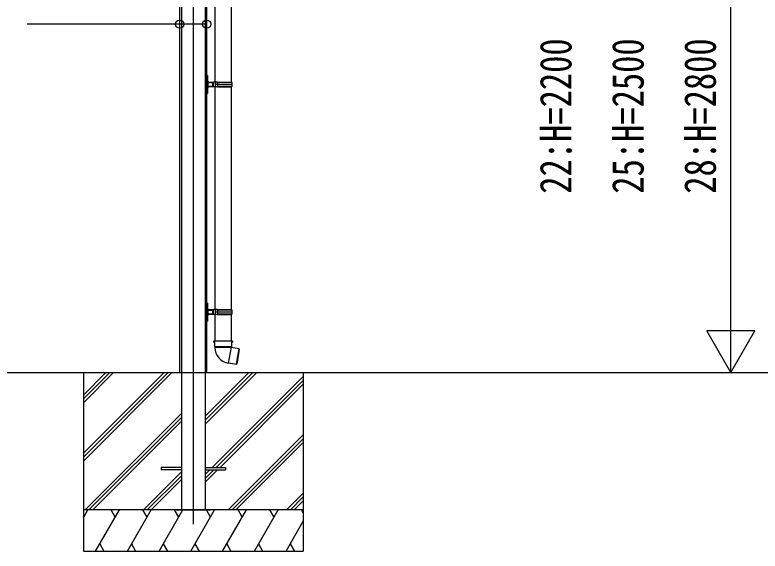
# Model space of a CAD drawing. Units: millimetres, scale not verified. Extents: x -14718 to 14718, y -10396 to 10396.
# Drawn here: x 6319 to 9029, y -7986 to -6034 of the extents above; entities that cross this region are included whole.
import ezdxf
from ezdxf.enums import TextEntityAlignment as Align

# ---------------------------------------------------------------- set-up
doc = ezdxf.new("R2010")
doc.units = ezdxf.units.MM
doc.header["$LTSCALE"] = 50
for name, color, linetype in [('0-3_YKK_12', 2, 'Continuous'), ('0-4_YKK_A1', 4, 'Continuous'), ('0-5_YKK_D', 6, 'Continuous')]:
    doc.layers.add(name, color=color, linetype=linetype)
doc.styles.add('ＭＳ ゴシック', font='')
doc.styles.get('ＭＳ ゴシック').set_extended_font_data('MS Gothic')

msp = doc.modelspace()

# ---------------------------------------------------------------- linework, layer by layer
at = {"layer": '0-3_YKK_12'}
msp.add_line((6967.57, -4967.5), (6967.57, -7888.8), dxfattribs=at)
at = {"layer": '0-4_YKK_A1'}
for p, q in [((6917.57, -5069.75), (6917.57, -7336.3)), ((6924.44, -5069.99), (6924.44, -7836.3)), ((7010.71, -5073.01), (7010.71, -7836.3)), ((7015.77, -5073.18), (7015.77, -7336.3)), ((7045.67, -5468.3), (7045.67, -6278.8)), ((7105.87, -6278.8), (7105.87, -5468.3)), ((7016.77, -6254.3), (7015.77, -6254.3)), ((7018.77, -6255.21), (7016.77, -6254.3)), ((7016.77, -6260.6), (7016.77, -6254.3)), ((7018.77, -6255.21), (7018.95, -6260.93)), ((7016.77, -6260.6), (7015.77, -6260.6)), ((7020.48, -6278.56), (7020.58, -6281.8)), ((7037.77, -6281.8), (7020.59, -6281.8)), ((7020.59, -6281.8), (7020.77, -6287.8)), ((7021.44, -6278.8), (7037.77, -6278.8)), ((7037.77, -6278.8), (7040.77, -6278.8)), ((7037.77, -6281.8), (7037.77, -6278.8)), ((7037.77, -6283.3), (7037.77, -6281.8)), ((7040.77, -6283.3), (7037.77, -6283.3)), ((7037.77, -6283.31), (7037.77, -6292.3)), ((7038.76, -6283.31), (7037.77, -6283.31)), ((7040.77, -6283.31), (7038.76, -6283.31)), ((7038.76, -6292.3), (7038.76, -6283.31)), ((7048.77, -6278.8), (7040.77, -6278.8)), ((7048.78, -6283.31), (7046.77, -6283.31)), ((7048.77, -6283.3), (7048.77, -6278.8)), ((7048.78, -6278.8), (7048.78, -6283.31)), ((7055.8, -6278.8), (7048.78, -6278.8)), ((7048.78, -6287.8), (7048.78, -6283.31)), ((7056.04, -6278.8), (7055.8, -6278.8)), ((7056.04, -6278.8), (7056.44, -6278.8)), ((7056.44, -6278.8), (7107.77, -6278.8)), ((7108.77, -6280.8), (7057.47, -6280.8)), ((7107.77, -6280.8), (7107.77, -6278.8)), ((7016.77, -6287.8), (7015.77, -6287.8)), ((7016.77, -6287.8), (7019.77, -6287.8)), ((7016.77, -6315), (7016.77, -6287.8)), ((7016.77, -6315), (7018.95, -6314.67)), ((7018.95, -6314.67), (7018.77, -6320.39)), ((7019.77, -6287.8), (7018.95, -6314.67)), ((7019.77, -6287.8), (7020.77, -6287.8)), ((7020.58, -6293.8), (7020.48, -6297.04)), ((7020.77, -6287.8), (7020.59, -6293.8)), ((7020.59, -6293.8), (7037.77, -6293.8)), ((7037.77, -6296.8), (7021.44, -6296.8)), ((7038.76, -6292.3), (7037.77, -6292.3)), ((7037.77, -6292.3), (7040.77, -6292.3)), ((7040.77, -6296.8), (7037.77, -6296.8)), ((7040.77, -6292.3), (7038.76, -6292.3)), ((7045.67, -6296.8), (7045.67, -7107.3)), ((7048.78, -6292.3), (7046.77, -6292.3)), ((7048.77, -6292.3), (7046.77, -6292.3)), ((7048.77, -6296.8), (7048.77, -6292.3)), ((7048.78, -6292.3), (7048.78, -6287.8)), ((7055.28, -6287.8), (7048.78, -6287.8)), ((7048.78, -6296.8), (7048.78, -6292.3)), ((7055.8, -6296.8), (7048.78, -6296.8)), ((7055.28, -6287.8), (7055.28, -6287.8)), ((7055.28, -6287.8), (7055.28, -6287.8)), ((7055.37, -6287.8), (7055.37, -6287.8)), ((7109.27, -6287.8), (7055.54, -6287.8)), ((7056.04, -6296.8), (7055.8, -6296.8)), ((7056.04, -6296.8), (7056.44, -6296.8)), ((7056.44, -6296.8), (7107.77, -6296.8)), ((7108.77, -6294.8), (7057.47, -6294.8)), ((7105.87, -7107.3), (7105.87, -6296.8)), ((7107.77, -6296.8), (7107.77, -6294.8)), ((7016.77, -6315), (7015.77, -6315)), ((7016.77, -6321.3), (7016.77, -6315)), ((7016.77, -7089.1), (7015.77, -7089.1)), ((7016.77, -7089.1), (7016.77, -7082.8)), ((7016.77, -7116.3), (7016.77, -7089.1)), ((7018.77, -7083.71), (7018.95, -7089.43)), ((7016.77, -7116.3), (7015.77, -7116.3)), ((7016.77, -7143.5), (7016.77, -7116.3)), ((7019.77, -7116.3), (7020.77, -7116.3)), ((7020.48, -7107.06), (7020.58, -7110.3)), ((7020.58, -7122.3), (7020.48, -7125.54)), ((7037.77, -7110.3), (7020.59, -7110.3)), ((7020.59, -7122.3), (7037.77, -7122.3)), ((7021.44, -7107.3), (7037.77, -7107.3)), ((7037.77, -7125.3), (7021.44, -7125.3)), ((7037.77, -7107.3), (7040.77, -7107.3)), ((7040.77, -7111.8), (7037.77, -7111.8)), ((7037.77, -7111.81), (7037.77, -7120.8)), ((7038.76, -7111.81), (7037.77, -7111.81)), ((7038.76, -7120.8), (7037.77, -7120.8)), ((7037.77, -7120.8), (7040.77, -7120.8)), ((7040.77, -7125.3), (7037.77, -7125.3)), ((7040.77, -7111.81), (7038.76, -7111.81)), ((7038.76, -7120.8), (7038.76, -7111.81)), ((7040.77, -7120.8), (7038.76, -7120.8)), ((7048.77, -7107.3), (7040.77, -7107.3)), ((7045.67, -7125.3), (7045.67, -7221.3)), ((7048.78, -7111.81), (7046.77, -7111.81)), ((7048.78, -7120.8), (7046.77, -7120.8)), ((7048.77, -7120.8), (7046.77, -7120.8)), ((7048.77, -7111.8), (7048.77, -7107.3)), ((7048.77, -7125.3), (7048.77, -7120.8)), ((7048.78, -7107.3), (7048.78, -7111.81)), ((7055.8, -7107.3), (7048.78, -7107.3)), ((7048.78, -7116.3), (7048.78, -7111.81)), ((7048.78, -7120.8), (7048.78, -7116.3)), ((7055.28, -7116.3), (7048.78, -7116.3)), ((7048.78, -7125.3), (7048.78, -7120.8)), ((7055.8, -7125.3), (7048.78, -7125.3)), ((7055.28, -7116.3), (7055.28, -7116.3)), ((7055.28, -7116.3), (7055.28, -7116.3)), ((7055.37, -7116.3), (7055.37, -7116.3)), ((7109.27, -7116.3), (7055.54, -7116.3)), ((7056.04, -7107.3), (7055.8, -7107.3)), ((7056.04, -7125.3), (7055.8, -7125.3)), ((7056.04, -7107.3), (7056.44, -7107.3)), ((7056.04, -7125.3), (7056.44, -7125.3)), ((7056.44, -7107.3), (7107.77, -7107.3)), ((7056.44, -7125.3), (7107.77, -7125.3)), ((7108.77, -7109.3), (7057.47, -7109.3)), ((7108.77, -7123.3), (7057.47, -7123.3)), ((7105.87, -7221.3), (7105.87, -7125.3)), ((7107.77, -7109.3), (7107.77, -7107.3)), ((7107.77, -7125.3), (7107.77, -7123.3)), ((7016.77, -7143.5), (7015.77, -7143.5)), ((7016.77, -7143.5), (7018.95, -7143.17)), ((7016.77, -7149.8), (7016.77, -7143.5)), ((7018.95, -7143.17), (7018.77, -7148.89)), ((7043.92, -7221.3), (7041.77, -7222.08)), ((7041.77, -7222.08), (7041.84, -7222.08)), ((7041.77, -7225.73), (7041.84, -7225.73)), ((7041.91, -7224.82), (7041.91, -7223)), ((7043.92, -7221.3), (7044.05, -7221.3)), ((7044.02, -7226.55), (7044.28, -7241.83)), ((7044.15, -7226.55), (7044.02, -7226.55)), ((7044.05, -7221.3), (7107.49, -7221.3)), ((7044.23, -7225.64), (7044.17, -7222.2)), ((7107.27, -7241.83), (7107.53, -7226.55)), ((7107.53, -7226.55), (7107.4, -7226.55)), ((7107.49, -7221.3), (7107.62, -7221.3)), ((7107.53, -7226.55), (7109.77, -7225.73)), ((7109.77, -7222.08), (7107.62, -7221.3)), ((7109.64, -7224.82), (7109.64, -7223)), ((7109.71, -7222.08), (7109.77, -7222.08)), ((7109.71, -7225.73), (7109.77, -7225.73)), ((7109.77, -7225.73), (7109.77, -7222.08)), ((7044.28, -7241.83), (7045.6, -7243.79)), ((7044.28, -7241.83), (7075.77, -7241.83)), ((7045.6, -7243.79), (7045.66, -7245.4)), ((7045.6, -7243.79), (7100.91, -7243.79)), ((7075.77, -7241.83), (7107.27, -7241.83)), ((7095.45, -7302.68), (7105.88, -7243.53)), ((7134.03, -7249.73), (7105.67, -7244.73)), ((7106.21, -7243.39), (7107.27, -7241.83)), ((7124.07, -7306.26), (7134.03, -7249.73)), ((7134.85, -7250.89), (7125.23, -7305.45)), ((7134.85, -7250.89), (7134.03, -7249.73)), ((7095.71, -7301.26), (7124.07, -7306.26)), ((7124.07, -7306.26), (7125.23, -7305.45)), ((3030.04, -7336.13), (8528.44, -7336.13)), ((6567.57, -7336.3), (6567.57, -7986.3)), ((6567.57, -7630.28), (6861.55, -7336.3)), ((6567.57, -7644.42), (6875.7, -7336.3)), ((6567.57, -7658.56), (6889.84, -7336.3)), ((6567.57, -7418.14), (6649.42, -7336.3)), ((6567.57, -7432.29), (6663.56, -7336.3)), ((6567.57, -7446.43), (6677.7, -7336.3)), ((7010.71, -7523.79), (7198.21, -7336.3)), ((7010.71, -7509.65), (7184.06, -7336.3)), ((7010.71, -7495.51), (7169.92, -7336.3)), ((7367.57, -7336.3), (7367.57, -7986.3)), ((7036.55, -7681.8), (7367.57, -7350.78)), ((7050.69, -7681.8), (7367.57, -7364.92)), ((7064.84, -7681.8), (7367.57, -7379.06)), ((6573.68, -7836.3), (6924.44, -7485.55)), ((6587.83, -7836.3), (6924.44, -7499.69)), ((6601.97, -7836.3), (6924.44, -7513.83)), ((7094.18, -7836.3), (7367.57, -7562.91)), ((7108.33, -7836.3), (7367.57, -7577.05)), ((7122.47, -7836.3), (7367.57, -7591.2)), ((6850.07, -7681.8), (6850.07, -7690.8)), ((6924.44, -7681.8), (6850.07, -7681.8)), ((6924.44, -7690.8), (6850.07, -7690.8)), ((7010.71, -7681.8), (7085.07, -7681.8)), ((7010.71, -7735.92), (7055.84, -7690.8)), ((7010.71, -7707.64), (7027.55, -7690.8)), ((7010.71, -7721.78), (7041.69, -7690.8)), ((7010.71, -7690.8), (7085.07, -7690.8)), ((7085.07, -7681.8), (7085.07, -7690.8)), ((6785.82, -7836.3), (6924.44, -7697.68)), ((6799.96, -7836.3), (6924.44, -7711.82)), ((6814.1, -7836.3), (6924.44, -7725.96)), ((7306.32, -7836.3), (7367.57, -7775.04)), ((7320.46, -7836.3), (7367.57, -7789.18)), ((7334.6, -7836.3), (7367.57, -7803.33)), ((7367.57, -7836.3), (6567.57, -7836.3)), ((6567.57, -7865.24), (6584.28, -7836.3)), ((6569.28, -7862.28), (6567.57, -7859.32)), ((6612.12, -7986.3), (6698.72, -7836.3)), ((6683.72, -7862.28), (6668.72, -7836.3)), ((6727.59, -7986.3), (6814.19, -7836.3)), ((6799.19, -7862.28), (6784.19, -7836.3)), ((6843.06, -7986.3), (6929.66, -7836.3)), ((6914.66, -7862.28), (6899.66, -7836.3)), ((6906.67, -7836.3), (7028.47, -7836.3)), ((6958.53, -7986.3), (7045.13, -7836.3)), ((7030.13, -7862.28), (7015.13, -7836.3)), ((7074, -7986.3), (7160.6, -7836.3)), ((7145.6, -7862.28), (7130.6, -7836.3)), ((7189.47, -7986.3), (7276.07, -7836.3)), ((7261.07, -7862.28), (7246.07, -7836.3)), ((7367.57, -7846.75), (7361.54, -7836.3)), ((7304.94, -7986.3), (7367.57, -7877.82)), ((6627.12, -7960.32), (6642.12, -7986.3)), ((6742.59, -7960.32), (6757.59, -7986.3)), ((6858.06, -7960.32), (6873.06, -7986.3)), ((6973.53, -7960.32), (6988.53, -7986.3)), ((7089, -7960.32), (7104, -7986.3)), ((7204.47, -7960.32), (7219.47, -7986.3)), ((7319.94, -7960.32), (7334.94, -7986.3)), ((6567.57, -7986.3), (7367.57, -7986.3))]:
    msp.add_line(p, q, dxfattribs=at)
for points in [[(7016.77, -6287.8), (7016.77, -6260.6), (7018.95, -6260.93), (7019.77, -6287.8)], [(7048.77, -6296.8), (7040.77, -6296.8), (7040.77, -6278.8)], [(7048.77, -6283.3), (7046.77, -6283.3), (7046.77, -6292.3)], [(7055.8, -6278.8), (7055.41, -6283.26), (7055.28, -6287.8)], [(7037.77, -6296.8), (7037.77, -6293.8), (7037.77, -6292.3)], [(7055.54, -6287.8), (7055.37, -6287.8), (7055.28, -6287.8), (7048.78, -6287.8)], [(7015.77, -6321.3), (7016.77, -6321.3), (7018.77, -6320.39)], [(7018.77, -7083.71), (7016.77, -7082.8), (7015.77, -7082.8)], [(7016.77, -7089.1), (7018.95, -7089.43), (7019.77, -7116.3)], [(7016.77, -7116.3), (7019.77, -7116.3), (7018.95, -7143.17)], [(7020.59, -7110.3), (7020.77, -7116.3), (7020.59, -7122.3)], [(7037.77, -7111.8), (7037.77, -7110.3), (7037.77, -7107.3)], [(7037.77, -7125.3), (7037.77, -7122.3), (7037.77, -7120.8)], [(7048.77, -7125.3), (7040.77, -7125.3), (7040.77, -7107.3)], [(7048.77, -7111.8), (7046.77, -7111.8), (7046.77, -7120.8)], [(7055.54, -7116.3), (7055.37, -7116.3), (7055.28, -7116.3), (7048.78, -7116.3)], [(7055.8, -7107.3), (7055.41, -7111.76), (7055.28, -7116.3)], [(7015.77, -7149.8), (7016.77, -7149.8), (7018.77, -7148.89)], [(7041.77, -7222.08), (7041.77, -7225.73), (7044.02, -7226.55)], [(7041.84, -7222.08), (7043.28, -7221.57), (7044.05, -7221.3)], [(7044.15, -7226.55), (7043.33, -7226.26), (7041.84, -7225.73)], [(7044.17, -7222.2), (7043.28, -7222.51), (7041.91, -7223)], [(7041.91, -7224.82), (7043.33, -7225.32), (7044.23, -7225.64)], [(7107.31, -7225.64), (7107.35, -7223.91), (7107.38, -7222.2)], [(7107.31, -7225.64), (7108.22, -7225.32), (7109.64, -7224.82)], [(7109.64, -7223), (7108.27, -7222.51), (7107.38, -7222.2)], [(7109.71, -7225.73), (7108.22, -7226.26), (7107.4, -7226.55)], [(7107.49, -7221.3), (7108.26, -7221.57), (7109.71, -7222.08)], [(7106.19, -7243.38), (7106.1, -7243.42), (7105.88, -7243.53), (7105.85, -7243.55), (7105.57, -7243.63), (7103.84, -7243.75), (7100.91, -7243.79), (7098.17, -7243.89), (7094.52, -7243.99), (7090.22, -7244.08), (7085.64, -7244.18), (7080.64, -7244.27), (7075.65, -7244.36), (7070.52, -7244.45), (7065.68, -7244.53), (7060.99, -7244.63), (7056.85, -7244.72), (7053.14, -7244.83), (7050.17, -7244.94), (7047.84, -7245.06), (7046.36, -7245.2), (7045.69, -7245.36), (7045.66, -7245.4)]]:
    msp.add_lwpolyline(points, dxfattribs=at)
for centre, radius, start, end in [((7021.44, -6276.8), 2, 181.7624, 241.44015), ((7021.44, -6276.8), 2, 241.44015, 270), ((7136.29, -6287.78), 80.75, 173.61461, 180.01355), ((7057.66, -6279.15), 1.66, 167.69464, 263.49512), ((7058.24, -6279), 1.81, 173.59328, 264.82407), ((7060.02, -6287.8), 49.25, 0, 8.17123), ((7021.44, -6298.8), 2, 118.55985, 178.2376), ((7021.44, -6298.8), 2, 90, 118.55985), ((7055.33, -6288.02), 0.226, 80.79578, 102.71983), ((7133.17, -6287.81), 77.89, 179.99307, 186.62466), ((7136.29, -6287.82), 80.75, 179.98461, 186.38348), ((7057.6, -6296.4), 1.61, 94.66451, 194.14319), ((7058.3, -6296.65), 1.86, 96.97139, 184.61125), ((7060.02, -6287.8), 49.25, 351.83186, 0.00306), ((7021.44, -7105.3), 2, 181.7624, 241.44015), ((7021.44, -7127.3), 2, 118.55985, 178.2376), ((7021.44, -7105.3), 2, 241.44015, 270), ((7021.44, -7127.3), 2, 90, 118.55985), ((7055.33, -7116.52), 0.226, 80.79578, 102.71983), ((7133.17, -7116.31), 77.89, 179.99307, 186.62466), ((7136.29, -7116.28), 80.75, 173.61461, 180.01355), ((7136.29, -7116.32), 80.75, 179.98461, 186.38348), ((7057.6, -7124.9), 1.61, 94.66451, 194.14319), ((7057.66, -7107.65), 1.66, 167.69464, 263.49512), ((7058.24, -7107.5), 1.81, 173.59328, 264.82407), ((7058.3, -7125.15), 1.86, 96.97139, 184.61125), ((7060.02, -7116.3), 49.25, 0, 8.17123), ((7060.02, -7116.3), 49.25, 351.83186, 0.00306), ((7039.17, -7222.75), 2.75, 354.81691, 13.99327), ((7038.26, -7225), 3.66, 348.38866, 2.80116), ((7041.61, -7222.07), 2.56, 357.19737, 17.56812), ((7042.34, -7225.92), 1.92, 340.91849, 8.46572), ((7109.82, -7225.87), 2.51, 174.83553, 195.78026), ((7109.29, -7221.99), 1.93, 159.00896, 186.22555), ((7113.29, -7222.82), 3.66, 168.38866, 182.80116), ((7112.38, -7225.07), 2.75, 174.81691, 193.99327), ((7105.92, -7243.3), 60.3, 182.00147, 260)]:
    msp.add_arc(centre, radius, start, end, dxfattribs=at)
for centre, major_axis, ratio, start_param, end_param in [((7020.59, -6281.64), (1, 0.031), 0.162205, 3.1415927, 4.7026633), ((7020.68, -6284.8), (-0.1, 3), 0.333136, 6.2716543, 6.28138), ((7037.77, -6281.31), (3, 0), 0.162278, 4.712389, 6.2831853), ((7020.59, -6293.96), (1, -0.031), 0.162205, 1.580522, 3.1415927), ((7020.68, -6290.8), (0.1, 3), 0.333136, 3.143398, 3.1531236), ((7037.77, -6294.29), (3, 0), 0.162278, 6.2831853, 7.8539816), ((7020.59, -7110.14), (1, 0.031), 0.162205, 3.1415927, 4.7026633), ((7020.59, -7122.46), (1, -0.031), 0.162205, 1.580522, 3.1415927), ((7020.68, -7113.3), (-0.1, 3), 0.333136, 6.2716543, 6.28138), ((7020.68, -7119.3), (0.1, 3), 0.333136, 3.143398, 3.1531236), ((7037.77, -7109.81), (3, 0), 0.162278, 4.712389, 6.2831853), ((7037.77, -7122.79), (3, 0), 0.162278, 6.2831853, 7.8539816)]:
    msp.add_ellipse(centre, major_axis=major_axis, ratio=ratio, start_param=start_param, end_param=end_param, dxfattribs=at)
at = {"layer": '0-5_YKK_D'}
for p, q in [((8922.57, -7161.13), (8922.57, -5311.13)), ((8922.57, -7336.13), (8922.57, -7033.02)), ((8922.57, -7336.13), (8835.07, -7184.58)), ((9010.07, -7184.58), (8835.07, -7184.58)), ((8922.57, -7336.13), (9010.07, -7184.58)), ((8226.02, -7336.13), (8923.57, -7336.13)), ((8226.02, -7336.13), (9823.57, -7336.13))]:
    msp.add_line(p, q, dxfattribs=at)
msp.add_lwpolyline([(7015.77, -6068.3), (6917.57, -6068.3), (6363.77, -6068.3)], dxfattribs=at)
for centre in [(6917.57, -6068.3), (7015.77, -6068.3)]:
    msp.add_circle(centre, 14.88, dxfattribs=at)

# ---------------------------------------------------------------- texts
at = {"layer": '0-5_YKK_D', "style": 'ＭＳ ゴシック', "width": 0.8}
for s, p in [('22:H=2200', (8377.57, -6685.53)), ('25:H=2500', (8640.07, -6685.53)), ('28:H=2800', (8902.57, -6685.53))]:
    msp.add_text(s, height=115.5, rotation=90, dxfattribs=at).set_placement(p, align=Align.BOTTOM_LEFT)

doc.saveas('drawing.dxf')
